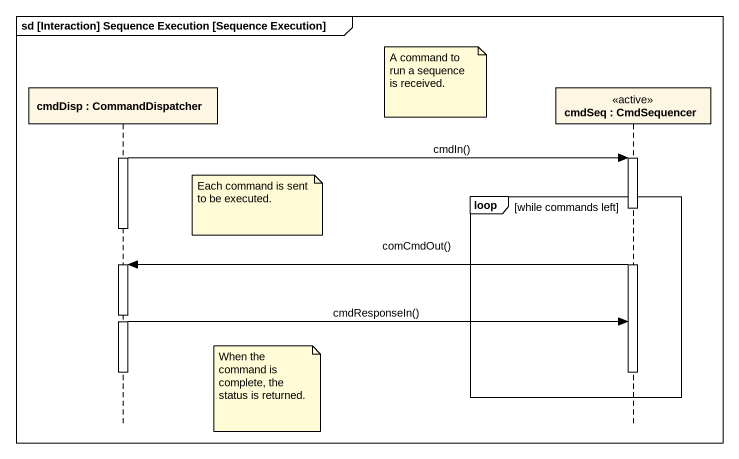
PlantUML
@startuml
mainframe sd [Interaction] Sequence Execution [Sequence Execution]
hide footbox
participant "cmdDisp : CommandDispatcher" as cmdDisp
participant "cmdSeq : CmdSequencer" as cmdSeq <<active>>

note left of cmdSeq : A command to run a sequence is received.
activate cmdDisp
cmdDisp -> cmdSeq : cmdIn()
activate cmdSeq
loop while commands left
  note right of cmdDisp : Each command is sent to be executed.
  deactivate cmdDisp
  cmdSeq -> cmdDisp : comCmdOut()
  activate cmdDisp
  cmdDisp -> cmdSeq : cmdResponseIn()
  deactivate cmdDisp
  deactivate cmdSeq
  note right of cmdDisp : When the command is complete, the status is returned.
end
@enduml
